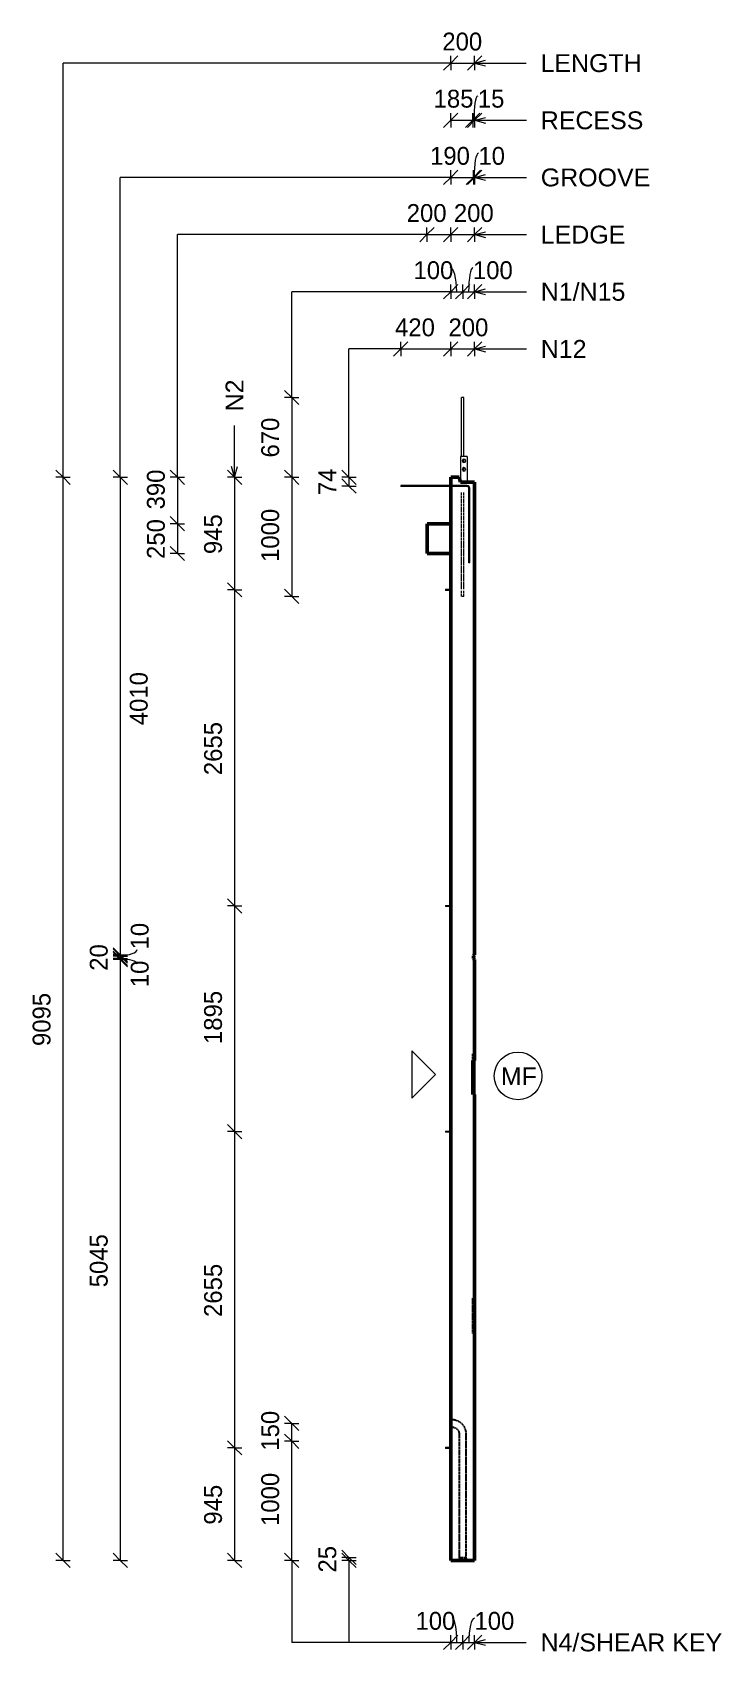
# Model space of a CAD drawing. Header units: millimetres. Extents: x -2679 to 14505, y -2685 to 13006.
# Drawn here: x 8716 to 14505, y -2161 to 11436 of the extents above; entities that cross this region are included whole.
import ezdxf

# ---------------------------------------------------------------- set-up
doc = ezdxf.new("R2010")
doc.units = ezdxf.units.MM
doc.linetypes.add('Dash', pattern=[6.36, 3.18, -3.18])
for name, color, linetype, lineweight in [('A-ANNO-DIMS', 211, 'Continuous', 9), ('A-ANNO-DIMS-60', 211, 'Continuous', 9), ('A-DETL-MBND', 5, 'Continuous', 18), ('A-DETL-THIN', 151, 'Continuous', 18), ('A-GENM', 13, 'Continuous', 18), ('A-WALL', 113, 'Continuous', 25), ('A-WALL-HDLN', 110, 'Dash', 25), ('G-ANNO-TEXT', 231, 'Continuous', 9), ('S-BEAM', 12, 'Continuous', 18), ('S-RBAR', 171, 'Continuous', 18)]:
    doc.layers.add(name, color=color, linetype=linetype, lineweight=lineweight)
doc.styles.add('Arial_1', font='arial.ttf', dxfattribs={"height": 150})
doc.styles.add('Nirmala UI Semilight', font='NirmalaS.ttf', dxfattribs={"height": 150})
doc.dimstyles.new('Arrow_Filled_-_2_5_NI_UI', dxfattribs={"dimscale": 304.8, "dimtxt": 157.104592, "dimasz": 0.393701, "dimexe": 0.19685, "dimexo": 0.0625, "dimgap": 0.19685, "dimtad": 1, "dimdec": 4, "dimzin": 0, "dimdsep": 46, "dimtxsty": 'Nirmala UI Semilight', "dimblk1": 'OBLIQUE', "dimblk2": 'OBLIQUE', "dimsah": 1, "dimcen": 0.09, "dimazin": 0, "dimtfac": 1, "dimtdec": 4, "dimtix": 1, "dimtmove": 2, "dimatfit": 3, "dimfxl": 0.19685, "dimfxlon": 1, "dimtvp": 1, "dimtolj": 1, "dimtzin": 0, "dimarcsym": 2})
doc.dimstyles.new('Arrow_Filled_-_2_5_NI_UI_1', dxfattribs={"dimscale": 304.8, "dimtxt": 157.104592, "dimasz": 0.393701, "dimexe": 0.19685, "dimexo": 0.0625, "dimgap": 0.19685, "dimtad": 1, "dimdec": 4, "dimzin": 0, "dimdsep": 46, "dimtxsty": 'Nirmala UI Semilight', "dimblk1": 'OBLIQUE', "dimblk2": 'OBLIQUE', "dimsah": 1, "dimcen": 0.09, "dimazin": 0, "dimtfac": 1, "dimtdec": 4, "dimtix": 1, "dimtmove": 0, "dimatfit": 3, "dimfxl": 0.19685, "dimfxlon": 1, "dimtvp": 1, "dimtolj": 1, "dimtzin": 0, "dimarcsym": 2})
doc.dimstyles.new('Arrow_Filled_-_2_5_NI_UI_2', dxfattribs={"dimscale": 304.8, "dimtxt": 157.104592, "dimasz": 0.393701, "dimexe": 0.19685, "dimexo": 0.0625, "dimgap": 0.19685, "dimtad": 1, "dimdec": 4, "dimzin": 0, "dimdsep": 46, "dimtxsty": 'Nirmala UI Semilight', "dimblk1": 'OBLIQUE', "dimblk2": 'OBLIQUE', "dimsah": 1, "dimcen": 0.09, "dimazin": 0, "dimtfac": 1, "dimtdec": 4, "dimtix": 1, "dimtmove": 1, "dimatfit": 3, "dimfxl": 0.19685, "dimfxlon": 1, "dimtvp": 1, "dimtolj": 1, "dimtzin": 0, "dimarcsym": 2})

# ---------------------------------------------------------------- blocks, each defined once
blk = doc.blocks.new('M_Rectangular Corbel - M_Rectangular Corbel-2189266-Elevation Right')
at = {"layer": 'S-BEAM', "lineweight": 50}
for p, q in [((12914, 7310), (12714, 7310)), ((12714, 7310), (12714, 7060)), ((12914, 7060), (12914, 7310)), ((12714, 7060), (12914, 7060))]:
    blk.add_line(p, q, dxfattribs=at)
blk = doc.blocks.new('RR spread anchor face based - RR-SA-10_0-300-1726847-Elevation Right')
at = {"layer": 'A-GENM'}
for p, q in [((12996, 7874), (12994, 7869)), ((12994, 7869), (12994, 7661)), ((13051, 7874), (12996, 7874)), ((13011, 7836), (13011, 7840)), ((13011, 7764), (13011, 7768)), ((13037, 7840), (13037, 7836)), ((13037, 7768), (13037, 7764)), ((13054, 7869), (13051, 7874)), ((13054, 7660), (13054, 7869))]:
    blk.add_line(p, q, dxfattribs=at)
for centre, start, end in [((13024, 7840), 0, 180), ((13024, 7836), 180, 0), ((13024, 7768), 0, 180), ((13024, 7764), 180, 0)]:
    blk.add_arc(centre, 13, start, end, dxfattribs=at)
blk = doc.blocks.new('RR spread anchor face based - RR-SA-2_5-200-1726821-Elevation Right')
at = {"layer": 'A-GENM'}
for p, q in [((12869, 6760), (12874, 6760)), ((12869, 6760), (12869, 6750)), ((12874, 6750), (12869, 6750)), ((12874, 6760), (12914, 6760)), ((12874, 6760), (12874, 6750)), ((12914, 6750), (12874, 6750))]:
    blk.add_line(p, q, dxfattribs=at)
blk = doc.blocks.new('DIMBLOCK85-Elevation Right')
at = {"layer": 'A-ANNO-DIMS-60'}
for p, q in [((11810, 8778), (11750, 8718)), ((11810, 8778), (11870, 8838)), ((11810, 8778), (11810, 8838)), ((11810, 8778), (12230, 8778)), ((11810, 8778), (11810, 8718)), ((12230, 8778), (12170, 8718)), ((12230, 8778), (12290, 8838)), ((12230, 8778), (12230, 8838)), ((12230, 8778), (12230, 8718))]:
    blk.add_line(p, q, dxfattribs=at)
at = {"layer": 'A-ANNO-DIMS-60', "color": 0, "insert": (11762, 9034), "char_height": 150, "width": 414.76, "attachment_point": 1, "line_spacing_factor": 1.142579, "style": 'Nirmala UI Semilight'}
blk.add_mtext('420', dxfattribs=at)
blk = doc.blocks.new('_Oblique')
at = {"color": 0, "linetype": 'ByBlock', "lineweight": -2}
blk.add_line((-0.5, -0.5), (0.5, 0.5), dxfattribs=at)
blk = doc.blocks.new('DIMBLOCK86-Elevation Right')
at = {"layer": 'A-ANNO-DIMS-60'}
for p, q in [((12230, 8778), (12170, 8718)), ((12230, 8778), (12290, 8838)), ((12230, 8778), (12230, 8838)), ((12230, 8778), (12430, 8778)), ((12230, 8778), (12230, 8718)), ((12430, 8778), (12370, 8718)), ((12430, 8778), (12490, 8838)), ((12430, 8778), (12430, 8838)), ((12430, 8778), (12430, 8718))]:
    blk.add_line(p, q, dxfattribs=at)
at = {"layer": 'A-ANNO-DIMS-60', "color": 0, "insert": (12211, 9034), "char_height": 150, "width": 411.33, "attachment_point": 1, "line_spacing_factor": 1.142579, "style": 'Nirmala UI Semilight'}
blk.add_mtext('200', dxfattribs=at)
blk = doc.blocks.new('DIMBLOCK87-Elevation Right')
at = {"layer": 'A-ANNO-DIMS-60'}
for p, q in [((11374, 7700), (11314, 7760)), ((11374, 7700), (11314, 7700)), ((11374, 7626), (11314, 7686)), ((11374, 7626), (11314, 7626)), ((11374, 7700), (11374, 7626)), ((11374, 7700), (11434, 7640)), ((11374, 7700), (11434, 7700)), ((11374, 7626), (11434, 7566)), ((11374, 7626), (11434, 7626))]:
    blk.add_line(p, q, dxfattribs=at)
at = {"layer": 'A-ANNO-DIMS-60', "color": 0, "insert": (11118, 7550), "char_height": 150, "width": 270.79, "attachment_point": 1, "rotation": 90, "line_spacing_factor": 1.142579, "style": 'Nirmala UI Semilight'}
blk.add_mtext('74', dxfattribs=at)
blk = doc.blocks.new('DIMBLOCK88-Elevation Right')
at = {"layer": 'A-ANNO-DIMS-60'}
for p, q in [((10894, 8370), (10834, 8430)), ((10894, 8370), (10834, 8370)), ((10894, 8370), (10894, 7700)), ((10894, 8370), (10954, 8310)), ((10894, 8370), (10954, 8370)), ((10894, 7700), (10834, 7760)), ((10894, 7700), (10834, 7700)), ((10894, 7700), (10954, 7640)), ((10894, 7700), (10954, 7700))]:
    blk.add_line(p, q, dxfattribs=at)
at = {"layer": 'A-ANNO-DIMS-60', "color": 0, "insert": (10638, 7866), "char_height": 150, "width": 404.47, "attachment_point": 1, "rotation": 90, "line_spacing_factor": 1.142579, "style": 'Nirmala UI Semilight'}
blk.add_mtext('670', dxfattribs=at)
blk = doc.blocks.new('DIMBLOCK89-Elevation Right')
at = {"layer": 'A-ANNO-DIMS-60'}
for p, q in [((10894, 7700), (10834, 7760)), ((10894, 7700), (10834, 7700)), ((10894, 7700), (10894, 6700)), ((10894, 7700), (10954, 7640)), ((10894, 7700), (10954, 7700)), ((10894, 6700), (10834, 6760)), ((10894, 6700), (10834, 6700)), ((10894, 6700), (10954, 6640)), ((10894, 6700), (10954, 6700))]:
    blk.add_line(p, q, dxfattribs=at)
at = {"layer": 'A-ANNO-DIMS-60', "color": 0, "insert": (10638, 6989), "char_height": 150, "width": 507.31, "attachment_point": 1, "rotation": 90, "line_spacing_factor": 1.142579, "style": 'Nirmala UI Semilight'}
blk.add_mtext('1000', dxfattribs=at)
blk = doc.blocks.new('DIMBLOCK90-Elevation Right')
at = {"layer": 'A-ANNO-DIMS-60'}
for p, q in [((10894, -395), (10834, -335)), ((10894, -395), (10834, -395)), ((10894, -1395), (10894, -395)), ((10894, -395), (10954, -455)), ((10894, -395), (10954, -395)), ((10894, -1395), (10834, -1335)), ((10894, -1395), (10834, -1395)), ((10894, -1395), (10954, -1455)), ((10894, -1395), (10954, -1395))]:
    blk.add_line(p, q, dxfattribs=at)
at = {"layer": 'A-ANNO-DIMS-60', "color": 0, "insert": (10638, -1106), "char_height": 150, "width": 507.31, "attachment_point": 1, "rotation": 90, "line_spacing_factor": 1.142579, "style": 'Nirmala UI Semilight'}
blk.add_mtext('1000', dxfattribs=at)
blk = doc.blocks.new('DIMBLOCK91-Elevation Right')
at = {"layer": 'A-ANNO-DIMS-60'}
for p, q in [((10894, -245), (10834, -185)), ((10894, -245), (10834, -245)), ((10894, -395), (10894, -245)), ((10894, -245), (10954, -305)), ((10894, -245), (10954, -245)), ((10894, -395), (10834, -335)), ((10894, -395), (10834, -395)), ((10894, -395), (10954, -455)), ((10894, -395), (10954, -395))]:
    blk.add_line(p, q, dxfattribs=at)
at = {"layer": 'A-ANNO-DIMS-60', "color": 0, "insert": (10638, -474), "char_height": 150, "width": 370.2, "attachment_point": 1, "rotation": 90, "line_spacing_factor": 1.142579, "style": 'Nirmala UI Semilight'}
blk.add_mtext('150', dxfattribs=at)
blk = doc.blocks.new('DIMBLOCK92-Elevation Right')
at = {"layer": 'A-ANNO-DIMS-60'}
for p, q in [((11374, -1370), (11314, -1310)), ((11374, -1395), (11314, -1335)), ((11374, -1370), (11314, -1370)), ((11374, -1395), (11314, -1395)), ((11374, -1395), (11374, -1370)), ((11374, -1370), (11434, -1430)), ((11374, -1370), (11434, -1370)), ((11374, -1395), (11434, -1455)), ((11374, -1395), (11434, -1395))]:
    blk.add_line(p, q, dxfattribs=at)
at = {"layer": 'A-ANNO-DIMS-60', "color": 0, "insert": (11118, -1497), "char_height": 150, "width": 274.22, "attachment_point": 1, "rotation": 90, "line_spacing_factor": 1.142579, "style": 'Nirmala UI Semilight'}
blk.add_mtext('25', dxfattribs=at)
blk = doc.blocks.new('DIMBLOCK93-Elevation Right')
at = {"layer": 'A-ANNO-DIMS-60'}
for p, q in [((12230, -2084), (12290, -2024)), ((12230, -2084), (12230, -2024)), ((12330, -2084), (12390, -2024)), ((12330, -2084), (12330, -2024)), ((12230, -2084), (12170, -2144)), ((12230, -2084), (12330, -2084)), ((12230, -2084), (12230, -2144)), ((12330, -2084), (12270, -2144)), ((12330, -2084), (12330, -2144))]:
    blk.add_line(p, q, dxfattribs=at)
blk.add_ellipse((12243, -2084), major_axis=(0, 203), ratio=0.18635, start_param=4.712389, end_param=6.283185, dxfattribs=at)
at = {"layer": 'A-ANNO-DIMS-60', "color": 0, "insert": (11934, -1828), "char_height": 150, "width": 370.2, "attachment_point": 1, "line_spacing_factor": 1.142579, "style": 'Nirmala UI Semilight'}
blk.add_mtext('100', dxfattribs=at)
blk = doc.blocks.new('DIMBLOCK94-Elevation Right')
at = {"layer": 'A-ANNO-DIMS-60'}
for p, q in [((12330, -2084), (12390, -2024)), ((12330, -2084), (12330, -2024)), ((12430, -2084), (12490, -2024)), ((12430, -2084), (12430, -2024)), ((12330, -2084), (12270, -2144)), ((12330, -2084), (12430, -2084)), ((12330, -2084), (12330, -2144)), ((12430, -2084), (12370, -2144)), ((12430, -2084), (12430, -2144))]:
    blk.add_line(p, q, dxfattribs=at)
blk.add_ellipse((12429, -2084), major_axis=(0, 203), ratio=0.238208, start_param=0, end_param=1.570796, dxfattribs=at)
at = {"layer": 'A-ANNO-DIMS-60', "color": 0, "insert": (12429, -1828), "char_height": 150, "width": 370.2, "attachment_point": 1, "line_spacing_factor": 1.142579, "style": 'Nirmala UI Semilight'}
blk.add_mtext('100', dxfattribs=at)
blk = doc.blocks.new('DIMBLOCK95-Elevation Right')
at = {"layer": 'A-ANNO-DIMS-60'}
for p, q in [((10414, 7700), (10354, 7760)), ((10414, 7700), (10354, 7700)), ((10414, 7700), (10414, 6755)), ((10414, 7700), (10474, 7640)), ((10414, 7700), (10474, 7700)), ((10414, 6755), (10354, 6815)), ((10414, 6755), (10354, 6755)), ((10414, 6755), (10474, 6695)), ((10414, 6755), (10474, 6755))]:
    blk.add_line(p, q, dxfattribs=at)
at = {"layer": 'A-ANNO-DIMS-60', "color": 0, "insert": (10158, 7055), "char_height": 150, "width": 414.76, "attachment_point": 1, "rotation": 90, "line_spacing_factor": 1.142579, "style": 'Nirmala UI Semilight'}
blk.add_mtext('945', dxfattribs=at)
blk = doc.blocks.new('DIMBLOCK96-Elevation Right')
at = {"layer": 'A-ANNO-DIMS-60'}
for p, q in [((10414, 6755), (10354, 6815)), ((10414, 6755), (10354, 6755)), ((10414, 6755), (10414, 4100)), ((10414, 6755), (10474, 6695)), ((10414, 6755), (10474, 6755)), ((10414, 4100), (10354, 4160)), ((10414, 4100), (10354, 4100)), ((10414, 4100), (10474, 4040)), ((10414, 4100), (10474, 4100))]:
    blk.add_line(p, q, dxfattribs=at)
at = {"layer": 'A-ANNO-DIMS-60', "color": 0, "insert": (10158, 5199), "char_height": 150, "width": 548.44, "attachment_point": 1, "rotation": 90, "line_spacing_factor": 1.142579, "style": 'Nirmala UI Semilight'}
blk.add_mtext('2655', dxfattribs=at)
blk = doc.blocks.new('DIMBLOCK97-Elevation Right')
at = {"layer": 'A-ANNO-DIMS-60'}
for p, q in [((10414, 4100), (10354, 4160)), ((10414, 4100), (10354, 4100)), ((10414, 4100), (10414, 2205)), ((10414, 4100), (10474, 4040)), ((10414, 4100), (10474, 4100)), ((10414, 2205), (10354, 2265)), ((10414, 2205), (10354, 2205)), ((10414, 2205), (10474, 2145)), ((10414, 2205), (10474, 2205))]:
    blk.add_line(p, q, dxfattribs=at)
at = {"layer": 'A-ANNO-DIMS-60', "color": 0, "insert": (10158, 2941), "char_height": 150, "width": 507.31, "attachment_point": 1, "rotation": 90, "line_spacing_factor": 1.142579, "style": 'Nirmala UI Semilight'}
blk.add_mtext('1895', dxfattribs=at)
blk = doc.blocks.new('DIMBLOCK98-Elevation Right')
at = {"layer": 'A-ANNO-DIMS-60'}
for p, q in [((10414, 2205), (10354, 2265)), ((10414, 2205), (10354, 2205)), ((10414, 2205), (10414, -450)), ((10414, 2205), (10474, 2145)), ((10414, 2205), (10474, 2205)), ((10414, -450), (10354, -390)), ((10414, -450), (10354, -450)), ((10414, -450), (10474, -510)), ((10414, -450), (10474, -450))]:
    blk.add_line(p, q, dxfattribs=at)
at = {"layer": 'A-ANNO-DIMS-60', "color": 0, "insert": (10158, 649), "char_height": 150, "width": 548.44, "attachment_point": 1, "rotation": 90, "line_spacing_factor": 1.142579, "style": 'Nirmala UI Semilight'}
blk.add_mtext('2655', dxfattribs=at)
blk = doc.blocks.new('DIMBLOCK99-Elevation Right')
at = {"layer": 'A-ANNO-DIMS-60'}
for p, q in [((10414, -450), (10354, -390)), ((10414, -450), (10354, -450)), ((10414, -450), (10414, -1395)), ((10414, -450), (10474, -510)), ((10414, -450), (10474, -450)), ((10414, -1395), (10354, -1335)), ((10414, -1395), (10354, -1395)), ((10414, -1395), (10474, -1455)), ((10414, -1395), (10474, -1395))]:
    blk.add_line(p, q, dxfattribs=at)
at = {"layer": 'A-ANNO-DIMS-60', "color": 0, "insert": (10158, -1095), "char_height": 150, "width": 414.76, "attachment_point": 1, "rotation": 90, "line_spacing_factor": 1.142579, "style": 'Nirmala UI Semilight'}
blk.add_mtext('945', dxfattribs=at)
blk = doc.blocks.new('DIMBLOCK100-Elevation Right')
at = {"layer": 'A-ANNO-DIMS-60'}
for p, q in [((9934, 7700), (9874, 7760)), ((9934, 7700), (9874, 7700)), ((9934, 7700), (9934, 7310)), ((9934, 7700), (9994, 7640)), ((9934, 7700), (9994, 7700)), ((9934, 7310), (9874, 7370)), ((9934, 7310), (9874, 7310)), ((9934, 7310), (9994, 7250)), ((9934, 7310), (9994, 7310))]:
    blk.add_line(p, q, dxfattribs=at)
at = {"layer": 'A-ANNO-DIMS-60', "color": 0, "insert": (9678, 7430), "char_height": 150, "width": 411.33, "attachment_point": 1, "rotation": 90, "line_spacing_factor": 1.142579, "style": 'Nirmala UI Semilight'}
blk.add_mtext('390', dxfattribs=at)
blk = doc.blocks.new('DIMBLOCK101-Elevation Right')
at = {"layer": 'A-ANNO-DIMS-60'}
for p, q in [((9934, 7310), (9874, 7370)), ((9934, 7310), (9874, 7310)), ((9934, 7310), (9934, 7060)), ((9934, 7310), (9994, 7250)), ((9934, 7310), (9994, 7310)), ((9934, 7060), (9874, 7120)), ((9934, 7060), (9874, 7060)), ((9934, 7060), (9994, 7000)), ((9934, 7060), (9994, 7060))]:
    blk.add_line(p, q, dxfattribs=at)
at = {"layer": 'A-ANNO-DIMS-60', "color": 0, "insert": (9678, 7014), "char_height": 150, "width": 411.33, "attachment_point": 1, "rotation": 90, "line_spacing_factor": 1.142579, "style": 'Nirmala UI Semilight'}
blk.add_mtext('250', dxfattribs=at)
blk = doc.blocks.new('DIMBLOCK102-Elevation Right')
at = {"layer": 'A-ANNO-DIMS-60'}
for p, q in [((12230, 9258), (12170, 9198)), ((12230, 9258), (12290, 9318)), ((12230, 9258), (12230, 9318)), ((12230, 9258), (12330, 9258)), ((12230, 9258), (12230, 9198)), ((12330, 9258), (12270, 9198)), ((12330, 9258), (12390, 9318)), ((12330, 9258), (12330, 9318)), ((12330, 9258), (12330, 9198))]:
    blk.add_line(p, q, dxfattribs=at)
blk.add_ellipse((12225, 9258), major_axis=(0, 203), ratio=0.272771, start_param=4.712389, end_param=6.283185, dxfattribs=at)
at = {"layer": 'A-ANNO-DIMS-60', "color": 0, "insert": (11917, 9514), "char_height": 150, "width": 370.2, "attachment_point": 1, "line_spacing_factor": 1.142579, "style": 'Nirmala UI Semilight'}
blk.add_mtext('100', dxfattribs=at)
blk = doc.blocks.new('DIMBLOCK103-Elevation Right')
at = {"layer": 'A-ANNO-DIMS-60'}
for p, q in [((12330, 9258), (12270, 9198)), ((12330, 9258), (12390, 9318)), ((12330, 9258), (12330, 9318)), ((12330, 9258), (12430, 9258)), ((12330, 9258), (12330, 9198)), ((12430, 9258), (12370, 9198)), ((12430, 9258), (12490, 9318)), ((12430, 9258), (12430, 9318)), ((12430, 9258), (12430, 9198))]:
    blk.add_line(p, q, dxfattribs=at)
blk.add_ellipse((12416, 9258), major_axis=(0, 203), ratio=0.176766, start_param=0, end_param=1.570796, dxfattribs=at)
at = {"layer": 'A-ANNO-DIMS-60', "color": 0, "insert": (12416, 9514), "char_height": 150, "width": 370.2, "attachment_point": 1, "line_spacing_factor": 1.142579, "style": 'Nirmala UI Semilight'}
blk.add_mtext('100', dxfattribs=at)
blk = doc.blocks.new('DIMBLOCK104-Elevation Right')
at = {"layer": 'A-ANNO-DIMS-60'}
for p, q in [((12030, 9738), (12090, 9798)), ((12030, 9738), (12030, 9798)), ((12230, 9738), (12290, 9798)), ((12230, 9738), (12230, 9798)), ((12030, 9738), (11970, 9678)), ((12030, 9738), (12230, 9738)), ((12030, 9738), (12030, 9678)), ((12230, 9738), (12170, 9678)), ((12230, 9738), (12230, 9678))]:
    blk.add_line(p, q, dxfattribs=at)
at = {"layer": 'A-ANNO-DIMS-60', "color": 0, "insert": (11860, 9994), "char_height": 150, "width": 411.33, "attachment_point": 1, "line_spacing_factor": 1.142579, "style": 'Nirmala UI Semilight'}
blk.add_mtext('200', dxfattribs=at)
blk = doc.blocks.new('DIMBLOCK105-Elevation Right')
at = {"layer": 'A-ANNO-DIMS-60'}
for p, q in [((12230, 9738), (12290, 9798)), ((12230, 9738), (12230, 9798)), ((12430, 9738), (12490, 9798)), ((12430, 9738), (12430, 9798)), ((12230, 9738), (12170, 9678)), ((12230, 9738), (12430, 9738)), ((12230, 9738), (12230, 9678)), ((12430, 9738), (12370, 9678)), ((12430, 9738), (12430, 9678))]:
    blk.add_line(p, q, dxfattribs=at)
at = {"layer": 'A-ANNO-DIMS-60', "color": 0, "insert": (12256, 9994), "char_height": 150, "width": 411.33, "attachment_point": 1, "line_spacing_factor": 1.142579, "style": 'Nirmala UI Semilight'}
blk.add_mtext('200', dxfattribs=at)
blk = doc.blocks.new('DIMBLOCK106-Elevation Right')
at = {"layer": 'A-ANNO-DIMS-60'}
for p, q in [((12230, 10218), (12170, 10158)), ((12230, 10218), (12290, 10278)), ((12230, 10218), (12230, 10278)), ((12230, 10218), (12420, 10218)), ((12230, 10218), (12230, 10158)), ((12420, 10218), (12360, 10158)), ((12420, 10218), (12480, 10278)), ((12420, 10218), (12420, 10278)), ((12420, 10218), (12420, 10158))]:
    blk.add_line(p, q, dxfattribs=at)
at = {"layer": 'A-ANNO-DIMS-60', "color": 0, "insert": (12056, 10474), "char_height": 150, "width": 370.2, "attachment_point": 1, "line_spacing_factor": 1.142579, "style": 'Nirmala UI Semilight'}
blk.add_mtext('190', dxfattribs=at)
blk = doc.blocks.new('DIMBLOCK107-Elevation Right')
at = {"layer": 'A-ANNO-DIMS-60'}
for p, q in [((12420, 10218), (12360, 10158)), ((12430, 10218), (12370, 10158)), ((12420, 10218), (12480, 10278)), ((12420, 10218), (12420, 10278)), ((12420, 10218), (12430, 10218)), ((12420, 10218), (12420, 10158)), ((12430, 10218), (12490, 10278)), ((12430, 10218), (12430, 10278)), ((12430, 10218), (12430, 10158))]:
    blk.add_line(p, q, dxfattribs=at)
blk.add_ellipse((12462, 10218), major_axis=(0, 203), ratio=0.182572, start_param=0, end_param=1.570796, dxfattribs=at)
at = {"layer": 'A-ANNO-DIMS-60', "color": 0, "insert": (12462, 10474), "char_height": 150, "width": 233.09, "attachment_point": 1, "line_spacing_factor": 1.142579, "style": 'Nirmala UI Semilight'}
blk.add_mtext('10', dxfattribs=at)
blk = doc.blocks.new('DIMBLOCK108-Elevation Right')
at = {"layer": 'A-ANNO-DIMS-60'}
for p, q in [((9454, 7700), (9394, 7760)), ((9454, 7700), (9394, 7700)), ((9454, 7700), (9454, 3690)), ((9454, 7700), (9514, 7640)), ((9454, 7700), (9514, 7700)), ((9454, 3690), (9394, 3750)), ((9454, 3690), (9394, 3690)), ((9454, 3690), (9514, 3630)), ((9454, 3690), (9514, 3690))]:
    blk.add_line(p, q, dxfattribs=at)
at = {"layer": 'A-ANNO-DIMS-60', "color": 0, "insert": (9534, 5618), "char_height": 150, "width": 510.73, "attachment_point": 1, "rotation": 90, "line_spacing_factor": 1.142579, "style": 'Nirmala UI Semilight'}
blk.add_mtext('4010', dxfattribs=at)
blk = doc.blocks.new('DIMBLOCK109-Elevation Right')
at = {"layer": 'A-ANNO-DIMS-60'}
for p, q in [((9454, 3690), (9394, 3750)), ((9454, 3680), (9394, 3740)), ((9454, 3690), (9394, 3690)), ((9454, 3680), (9394, 3680)), ((9454, 3690), (9454, 3680)), ((9454, 3690), (9514, 3630)), ((9454, 3690), (9514, 3690)), ((9454, 3680), (9514, 3620)), ((9454, 3680), (9514, 3680))]:
    blk.add_line(p, q, dxfattribs=at)
blk.add_ellipse((9454, 3735), major_axis=(141, 0), ratio=0.351337, start_param=4.712389, end_param=6.283185, dxfattribs=at)
at = {"layer": 'A-ANNO-DIMS-60', "color": 0, "insert": (9542, 3735), "char_height": 150, "width": 233.09, "attachment_point": 1, "rotation": 90, "line_spacing_factor": 1.142579, "style": 'Nirmala UI Semilight'}
blk.add_mtext('10', dxfattribs=at)
blk = doc.blocks.new('DIMBLOCK110-Elevation Right')
at = {"layer": 'A-ANNO-DIMS-60'}
for p, q in [((9454, 3680), (9394, 3740)), ((9454, 3660), (9394, 3720)), ((9454, 3680), (9394, 3680)), ((9454, 3680), (9454, 3660)), ((9454, 3680), (9514, 3620)), ((9454, 3680), (9514, 3680)), ((9454, 3660), (9394, 3660)), ((9454, 3660), (9514, 3600)), ((9454, 3660), (9514, 3660))]:
    blk.add_line(p, q, dxfattribs=at)
at = {"layer": 'A-ANNO-DIMS-60', "color": 0, "insert": (9198, 3556), "char_height": 150, "width": 274.22, "attachment_point": 1, "rotation": 90, "line_spacing_factor": 1.142579, "style": 'Nirmala UI Semilight'}
blk.add_mtext('20', dxfattribs=at)
blk = doc.blocks.new('DIMBLOCK111-Elevation Right')
at = {"layer": 'A-ANNO-DIMS-60'}
for p, q in [((9454, 3660), (9394, 3720)), ((9454, 3650), (9394, 3710)), ((9454, 3660), (9394, 3660)), ((9454, 3650), (9394, 3650)), ((9454, 3660), (9454, 3650)), ((9454, 3660), (9514, 3600)), ((9454, 3660), (9514, 3660)), ((9454, 3650), (9514, 3590)), ((9454, 3650), (9514, 3650))]:
    blk.add_line(p, q, dxfattribs=at)
blk.add_ellipse((9454, 3612), major_axis=(141, 0), ratio=0.306373, start_param=0, end_param=1.570796, dxfattribs=at)
at = {"layer": 'A-ANNO-DIMS-60', "color": 0, "insert": (9542, 3418), "char_height": 150, "width": 233.09, "attachment_point": 1, "rotation": 90, "line_spacing_factor": 1.142579, "style": 'Nirmala UI Semilight'}
blk.add_mtext('10', dxfattribs=at)
blk = doc.blocks.new('DIMBLOCK112-Elevation Right')
at = {"layer": 'A-ANNO-DIMS-60'}
for p, q in [((9454, 3650), (9394, 3710)), ((9454, 3650), (9394, 3650)), ((9454, 3650), (9454, -1395)), ((9454, 3650), (9514, 3590)), ((9454, 3650), (9514, 3650)), ((9454, -1395), (9394, -1335)), ((9454, -1395), (9394, -1395)), ((9454, -1395), (9514, -1455)), ((9454, -1395), (9514, -1395))]:
    blk.add_line(p, q, dxfattribs=at)
at = {"layer": 'A-ANNO-DIMS-60', "color": 0, "insert": (9198, 898), "char_height": 150, "width": 551.87, "attachment_point": 1, "rotation": 90, "line_spacing_factor": 1.142579, "style": 'Nirmala UI Semilight'}
blk.add_mtext('5045', dxfattribs=at)
blk = doc.blocks.new('DIMBLOCK113-Elevation Right')
at = {"layer": 'A-ANNO-DIMS-60'}
for p, q in [((8974, 7700), (8914, 7760)), ((8974, 7700), (8914, 7700)), ((8974, -1395), (8974, 7700)), ((8974, 7700), (9034, 7640)), ((8974, 7700), (9034, 7700)), ((8974, -1395), (8914, -1335)), ((8974, -1395), (8914, -1395)), ((8974, -1395), (9034, -1455)), ((8974, -1395), (9034, -1395))]:
    blk.add_line(p, q, dxfattribs=at)
at = {"layer": 'A-ANNO-DIMS-60', "color": 0, "insert": (8718, 2924), "char_height": 150, "width": 548.44, "attachment_point": 1, "rotation": 90, "line_spacing_factor": 1.142579, "style": 'Nirmala UI Semilight'}
blk.add_mtext('9095', dxfattribs=at)
blk = doc.blocks.new('DIMBLOCK114-Elevation Right')
at = {"layer": 'A-ANNO-DIMS-60'}
for p, q in [((12230, 10698), (12290, 10758)), ((12230, 10698), (12230, 10758)), ((12415, 10698), (12475, 10758)), ((12415, 10698), (12415, 10758)), ((12230, 10698), (12170, 10638)), ((12230, 10698), (12415, 10698)), ((12230, 10698), (12230, 10638)), ((12415, 10698), (12355, 10638)), ((12415, 10698), (12415, 10638))]:
    blk.add_line(p, q, dxfattribs=at)
at = {"layer": 'A-ANNO-DIMS-60', "color": 0, "insert": (12086, 10954), "char_height": 150, "width": 370.2, "attachment_point": 1, "line_spacing_factor": 1.142579, "style": 'Nirmala UI Semilight'}
blk.add_mtext('185', dxfattribs=at)
blk = doc.blocks.new('DIMBLOCK115-Elevation Right')
at = {"layer": 'A-ANNO-DIMS-60'}
for p, q in [((12415, 10698), (12475, 10758)), ((12415, 10698), (12415, 10758)), ((12430, 10698), (12490, 10758)), ((12430, 10698), (12430, 10758)), ((12415, 10698), (12355, 10638)), ((12430, 10698), (12370, 10638)), ((12415, 10698), (12430, 10698)), ((12415, 10698), (12415, 10638)), ((12430, 10698), (12430, 10638))]:
    blk.add_line(p, q, dxfattribs=at)
blk.add_ellipse((12457, 10698), major_axis=(0, 203), ratio=0.169333, start_param=0, end_param=1.570796, dxfattribs=at)
at = {"layer": 'A-ANNO-DIMS-60', "color": 0, "insert": (12457, 10954), "char_height": 150, "width": 233.09, "attachment_point": 1, "line_spacing_factor": 1.142579, "style": 'Nirmala UI Semilight'}
blk.add_mtext('15', dxfattribs=at)
blk = doc.blocks.new('DIMBLOCK116-Elevation Right')
at = {"layer": 'A-ANNO-DIMS-60'}
for p, q in [((12230, 11178), (12170, 11118)), ((12230, 11178), (12290, 11238)), ((12230, 11178), (12230, 11238)), ((12230, 11178), (12430, 11178)), ((12230, 11178), (12230, 11118)), ((12430, 11178), (12370, 11118)), ((12430, 11178), (12490, 11238)), ((12430, 11178), (12430, 11238)), ((12430, 11178), (12430, 11118))]:
    blk.add_line(p, q, dxfattribs=at)
at = {"layer": 'A-ANNO-DIMS-60', "color": 0, "insert": (12159, 11434), "char_height": 150, "width": 411.33, "attachment_point": 1, "line_spacing_factor": 1.142579, "style": 'Nirmala UI Semilight'}
blk.add_mtext('200', dxfattribs=at)

msp = doc.modelspace()

# ---------------------------------------------------------------- linework, layer by layer
at = {"layer": 'A-DETL-MBND'}
for p, q in [((8973.65274, 7700), (8973.65274, 11177.90637)), ((12230.40373, 11177.90637), (8973.65274, 11177.90637)), ((9453.65274, 7700), (9453.65274, 10217.90637)), ((12230.40373, 10217.90637), (9453.65274, 10217.90637)), ((9933.65274, 7700), (9933.65274, 9737.90637)), ((12030.40373, 9737.90637), (9933.65274, 9737.90637)), ((10893.65274, 8370), (10893.65274, 9257.90637)), ((12230.40373, 9257.90637), (10893.65274, 9257.90637)), ((11373.65274, 7700), (11373.65274, 8777.90637)), ((11810.40373, 8777.90637), (11373.65274, 8777.90637)), ((10893.65274, -1395), (10893.65274, -2084.1618)), ((11373.65274, -1395), (11373.65274, -2084.1618)), ((12230.40373, -2084.1618), (10893.65274, -2084.1618))]:
    msp.add_line(p, q, dxfattribs=at)
at = {"layer": 'A-DETL-THIN'}
for p, q in [((11903.98573, 2882.74463), (11903.98573, 2486.76483)), ((12101.97563, 2684.75473), (11903.98573, 2882.74463)), ((11903.98573, 2486.76483), (12101.97563, 2684.75473))]:
    msp.add_line(p, q, dxfattribs=at)
msp.add_circle((12794.6509, 2672.8319), 200, dxfattribs=at)
at = {"layer": 'A-WALL', "lineweight": 50}
for p, q in [((12300.5234, 7700), (12230.40373, 7700)), ((12230.40373, 7700), (12230.40373, -1395)), ((12310.5234, 7660), (12300.5234, 7700)), ((12430.40373, 7660), (12310.5234, 7660)), ((12430.40373, 3690.33135), (12430.40373, 7660)), ((12420.45081, 3660.40281), (12420.463, 3680.37844)), ((12420.463, 3680.37844), (12430.40373, 3690.33135)), ((12430.40373, 3650.4499), (12420.45081, 3660.40281)), ((12430.40373, 2802.38086), (12430.40373, 3650.4499)), ((12415.40373, 2517.61914), (12415.40373, 2802.38086)), ((12415.40373, 2802.38086), (12430.40373, 2802.38086)), ((12430.40373, 2517.61914), (12415.40373, 2517.61914)), ((12430.40373, -1395), (12430.40373, 2517.61914)), ((12230.40373, -1395), (12430.40373, -1395))]:
    msp.add_line(p, q, dxfattribs=at)
at = {"layer": 'A-WALL'}
msp.add_line((12430.40373, 2802.38086), (12430.40373, 2517.61914), dxfattribs=at)
at = {"layer": 'A-WALL-HDLN'}
for p, q in [((12430.40373, 2858.5228), (12415.40373, 2858.5228)), ((12415.40373, 2803.18395), (12415.40373, 2858.5228)), ((12415.40373, 2558.5228), (12430.40373, 2558.5228)), ((12430.40373, 809.97768), (12415.40373, 809.97768)), ((12415.40373, 509.97768), (12415.40373, 809.97768)), ((12415.40373, 759.40581), (12415.40373, 806.69982)), ((12415.40373, 509.97768), (12430.40373, 509.97768)), ((12240.40373, -215), (12230.40373, -215)), ((12230.40373, -275), (12240.40373, -275)), ((12300.40373, -335), (12300.40373, -1376.25)), ((12360.40373, -1376.25), (12360.40373, -335)), ((12292.90373, -1395), (12300.38534, -1376.29595)), ((12302.90373, -1370), (12357.90373, -1370)), ((12360.42211, -1376.29595), (12367.90373, -1395))]:
    msp.add_line(p, q, dxfattribs=at)
at = {"layer": 'A-WALL-HDLN', "flags": 128}
for points in [[(12360.40373, -335), (12360.30774, -330.20128), (12360.01993, -325.41024), (12359.54076, -320.63454), (12358.871, -315.88182), (12358.01171, -311.15968), (12356.96428, -306.47568), (12355.73038, -301.83732), (12354.31198, -297.25201), (12352.71134, -292.72709), (12350.93104, -288.2698), (12348.97392, -283.88726), (12346.84312, -279.5865), (12344.54203, -275.37438), (12342.07434, -271.25766), (12339.444, -267.2429), (12336.65522, -263.33655), (12333.71245, -259.54484), (12330.62041, -255.87384), (12327.38405, -252.32943), (12324.00853, -248.91727), (12320.49926, -245.64283), (12316.86186, -242.51133), (12313.10214, -239.52781), (12309.22612, -236.69701), (12305.24, -234.02348), (12301.15016, -231.51149), (12296.96313, -229.16506), (12292.68562, -226.98795), (12288.32447, -224.98363), (12283.88666, -223.15531), (12279.37928, -221.50592), (12274.80955, -220.0381), (12270.18478, -218.75419), (12265.51237, -217.65625), (12260.79978, -216.74603), (12256.05457, -216.025), (12251.28432, -215.4943), (12246.49666, -215.15478), (12241.69926, -215.00699), (12240.40373, -215)], [(12240.40373, -275), (12242.80309, -275.04799), (12245.19861, -275.1919), (12247.58646, -275.43148), (12249.96282, -275.76636), (12252.32388, -276.19601), (12254.66588, -276.71972), (12256.98506, -277.33667), (12259.27772, -278.04587), (12261.54018, -278.84619), (12263.76883, -279.73634), (12265.96009, -280.7149), (12268.11048, -281.7803), (12270.21653, -282.93085), (12272.2749, -284.16469), (12274.28227, -285.47986), (12276.23545, -286.87425), (12278.13131, -288.34564), (12279.96681, -289.89166), (12281.73901, -291.50984), (12283.44509, -293.1976), (12285.08231, -294.95223), (12286.64806, -296.77093), (12288.13982, -298.65079), (12289.55522, -300.5888), (12290.89198, -302.58186), (12292.14798, -304.62678), (12293.32119, -306.7203), (12294.40975, -308.85905), (12295.41191, -311.03963), (12296.32607, -313.25853), (12297.15077, -315.51222), (12297.88468, -317.79709), (12298.52663, -320.10947), (12299.0756, -322.44568), (12299.53071, -324.80197), (12299.89123, -327.17458), (12300.15658, -329.5597), (12300.32633, -331.95353), (12300.40023, -334.35223), (12300.40373, -335)], [(12302.90373, -1370), (12301.81869, -1372.71259), (12301.03537, -1374.67088), (12300.56206, -1375.85417), (12300.41945, -1376.21069)], [(12360.388, -1376.21069), (12360.24539, -1375.85417), (12359.77208, -1374.67088), (12358.98876, -1372.71259), (12357.90373, -1370)]]:
    msp.add_lwpolyline(points, dxfattribs=at)
at = {"layer": 'G-ANNO-TEXT', "color": 7}
for p, q in [((12430.39121, 11177.90732), (12520.39121, 11202.02275)), ((12430.39121, 11177.90732), (12520.39121, 11153.79189)), ((12430.39121, 11177.90732), (12864.00727, 11177.90732)), ((12432.33159, 10697.41262), (12522.33159, 10721.52804)), ((12432.33159, 10697.41262), (12522.33159, 10673.29719)), ((12432.33159, 10697.41262), (12865.94764, 10697.41262)), ((12432.33159, 10217.77588), (12522.33159, 10241.89131)), ((12432.33159, 10217.77588), (12522.33159, 10193.66045)), ((12432.33159, 10217.77588), (12865.94764, 10217.77588)), ((12432.33159, 9737.77588), (12522.33159, 9761.89131)), ((12432.33159, 9737.77588), (12522.33159, 9713.66045)), ((12432.33159, 9737.77588), (12865.94764, 9737.77588)), ((12432.33159, 9257.77588), (12522.33159, 9281.89131)), ((12432.33159, 9257.77588), (12522.33159, 9233.66045)), ((12432.33159, 9257.77588), (12865.94764, 9257.77588)), ((12432.33159, 8777.77588), (12522.33159, 8801.89131)), ((12432.33159, 8777.77588), (12522.33159, 8753.66045)), ((12432.33159, 8777.77588), (12865.94764, 8777.77588)), ((10413.58811, 7699.96126), (10413.58811, 8133.57731)), ((10413.58811, 7699.96126), (10389.47268, 7789.96126)), ((10413.58811, 7699.96126), (10437.70354, 7789.96126)), ((12430.45659, -2084.0775), (12520.45659, -2059.96207)), ((12430.45659, -2084.0775), (12520.45659, -2108.19293)), ((12430.45659, -2084.0775), (12864.07264, -2084.0775))]:
    msp.add_line(p, q, dxfattribs=at)
at = {"layer": 'S-RBAR'}
for p, q in [((12340.40373, 8370), (12320.40373, 8370)), ((12320.40373, 7873.83684), (12320.40373, 8370)), ((12340.40373, 7873.83684), (12340.40373, 8370)), ((12340.40373, 7823.33684), (12340.40373, 7853.33684)), ((12340.40373, 7750.63684), (12340.40373, 7780.63684)), ((12366.40373, 7630), (11810.40373, 7630)), ((11810.40373, 7630), (11810.40373, 7622)), ((12366.40373, 7622), (11810.40373, 7622)), ((12382.40373, 6980.31382), (12382.40373, 7606)), ((12390.40373, 6980.31382), (12390.40373, 7606)), ((12390.40373, 6980.31382), (12382.40373, 6980.31382))]:
    msp.add_line(p, q, dxfattribs=at)
at = {"layer": 'S-RBAR', "linetype": 'Dash'}
for p, q in [((12320.40373, 6760), (12320.40373, 7573.83684)), ((12340.40373, 6760), (12340.40373, 7573.83684)), ((12320.40373, 6700), (12320.40373, 6750)), ((12340.40373, 6700), (12320.40373, 6700)), ((12340.40373, 6700), (12340.40373, 6750))]:
    msp.add_line(p, q, dxfattribs=at)
at = {"layer": 'S-RBAR'}
for radius in [24, 16]:
    msp.add_arc((12366.40373, 7606), radius, 0, 90, dxfattribs=at)

# ---------------------------------------------------------------- block references
at = {"layer": 'A-GENM'}
for name, p in [('RR spread anchor face based - RR-SA-10_0-300-1726847-Elevation Right', (-683.40011, 0)), ('RR spread anchor face based - RR-SA-2_5-200-1726821-Elevation Right', (-683.40011, 0)), ('RR spread anchor face based - RR-SA-2_5-200-1726821-Elevation Right', (-683.40011, -2655)), ('RR spread anchor face based - RR-SA-2_5-200-1726821-Elevation Right', (-683.40011, -4550)), ('RR spread anchor face based - RR-SA-2_5-200-1726821-Elevation Right', (-683.40011, -7205))]:
    msp.add_blockref(name, p, dxfattribs=at)
at = {"layer": 'S-BEAM'}
msp.add_blockref('M_Rectangular Corbel - M_Rectangular Corbel-2189266-Elevation Right', (-683.40011, 0), dxfattribs=at)

# ---------------------------------------------------------------- texts
at = {"layer": 'G-ANNO-TEXT', "color": 7, "char_height": 150, "attachment_point": 1, "style": 'Arial_1'}
for s, insert, width in [('LENGTH', (12984.00727, 11252.90732), 1029.36675), ('RECESS', (12985.94764, 10772.41262), 1038.987), ('GROOVE', (12985.94764, 10292.77588), 1111.138875), ('LEDGE', (12985.94764, 9812.77588), 856.20225), ('N1/N15', (12985.94764, 9332.77588), 856.20225), ('N12', (12985.94764, 8852.77588), 461.772), ('MF', (12650.1683, 2745.66845), 360.759375), ('N4/SHEAR KEY', (12984.07264, -2009.0775), 1842.277875)]:
    msp.add_mtext(s, dxfattribs=dict(at, insert=insert, width=width))
at = {"layer": 'G-ANNO-TEXT', "color": 7, "insert": (10338.58811, 8253.57731), "char_height": 150, "width": 322.278375, "attachment_point": 1, "rotation": 90, "style": 'Arial_1'}
msp.add_mtext('N2', dxfattribs=at)

# ---------------------------------------------------------------- dimensions: what is measured, and where the dimension line sits
at = {"layer": 'A-ANNO-DIMS'}
dim = msp.add_linear_dim(base=(12430.40373, 11177.90637), p1=(12230.40373, 11117.90637), p2=(12430.40373, 11117.90637), dimstyle='Arrow_Filled_-_2_5_NI_UI_1', override={"dimpost": '<>', "dimfxl": 200}, dxfattribs=at)
dim.commit()
dim.dimension.update_dxf_attribs({"geometry": 'DIMBLOCK116-Elevation Right', "text_midpoint": (12330.40373, 11315.41683)})
for base, p1, p2, dimstyle, override, picture, middle in [((12415.40373, 10697.90637), (12230.40373, 10637.90637), (12415.40373, 10637.90637), 'Arrow_Filled_-_2_5_NI_UI', {"dimpost": '<>', "dimfxl": 185}, 'DIMBLOCK114-Elevation Right', (12270.72967, 10853.60952)), ((12430.40373, 10697.90637), (12415.40373, 10637.90637), (12430.40373, 10637.90637), 'Arrow_Filled_-_2_5_NI_UI_2', {"dimpost": '<>', "dimfxl": 15}, 'DIMBLOCK115-Elevation Right', (12573.79132, 10853.60952)), ((12420.463, 10217.90637), (12230.40373, 10157.90637), (12420.463, 10157.90637), 'Arrow_Filled_-_2_5_NI_UI', {"dimpost": '<>', "dimfxl": 190.059273}, 'DIMBLOCK106-Elevation Right', (12240.85874, 10373.60952)), ((12430.40373, 10217.90637), (12420.463, 10157.90637), (12430.40373, 10157.90637), 'Arrow_Filled_-_2_5_NI_UI_2', {"dimpost": '<>', "dimfxl": 9.940727}, 'DIMBLOCK107-Elevation Right', (12579.00617, 10373.60952)), ((12230.40373, 9737.90637), (12030.40373, 9677.90637), (12230.40373, 9677.90637), 'Arrow_Filled_-_2_5_NI_UI', {"dimpost": '<>', "dimfxl": 200}, 'DIMBLOCK104-Elevation Right', (12065.29923, 9893.60952)), ((12430.40373, 9737.90637), (12230.40373, 9677.90637), (12430.40373, 9677.90637), 'Arrow_Filled_-_2_5_NI_UI', {"dimpost": '<>', "dimfxl": 200}, 'DIMBLOCK105-Elevation Right', (12461.78933, 9893.60952)), ((12330.40373, 9257.90637), (12230.40373, 9197.90637), (12330.40373, 9197.90637), 'Arrow_Filled_-_2_5_NI_UI_2', {"dimpost": '<>', "dimfxl": 100}, 'DIMBLOCK102-Elevation Right', (12101.68119, 9413.60952)), ((12430.40373, 9257.90637), (12330.40373, 9197.90637), (12430.40373, 9197.90637), 'Arrow_Filled_-_2_5_NI_UI_2', {"dimpost": '<>', "dimfxl": 100}, 'DIMBLOCK103-Elevation Right', (12601.35365, 9413.60952)), ((12230.40373, 8777.90637), (11810.40373, 8717.90637), (12230.40373, 8717.90637), 'Arrow_Filled_-_2_5_NI_UI', {"dimpost": '<>', "dimfxl": 420}, 'DIMBLOCK85-Elevation Right', (11969.12341, 8933.60952)), ((12430.40373, 8777.90637), (12230.40373, 8717.90637), (12430.40373, 8717.90637), 'Arrow_Filled_-_2_5_NI_UI', {"dimpost": '<>', "dimfxl": 200}, 'DIMBLOCK86-Elevation Right', (12417.16048, 8933.60952)), ((12330.40373, -2084.1618), (12230.40373, -2024.1618), (12330.40373, -2024.1618), 'Arrow_Filled_-_2_5_NI_UI_2', {"dimpost": '<>', "dimfxl": 100}, 'DIMBLOCK93-Elevation Right', (12119.20925, -1928.45864)), ((12430.40373, -2084.1618), (12330.40373, -2024.1618), (12430.40373, -2024.1618), 'Arrow_Filled_-_2_5_NI_UI_2', {"dimpost": '<>', "dimfxl": 100}, 'DIMBLOCK94-Elevation Right', (12613.81543, -1928.45864))]:
    dim = msp.add_linear_dim(base=base, p1=p1, p2=p2, dimstyle=dimstyle, override=override, dxfattribs=at)
    dim.commit()
    dim.dimension.update_dxf_attribs({"geometry": picture, "text_midpoint": middle, "dimtype": 160})
for base, p1, p2, override, picture, middle in [((10893.65274, 7700), (10953.65274, 8370), (10953.65274, 7700), {"dimpost": '<>', "dimfxl": 670}, 'DIMBLOCK88-Elevation Right', (10756.08998, 8035)), ((8973.65274, 7700), (9033.65274, -1395), (9033.65274, 7700), {"dimpost": '<>', "dimfxl": 9095}, 'DIMBLOCK113-Elevation Right', (8836.08998, 3152.5)), ((10413.65274, 6755), (10473.65274, 7700), (10473.65274, 6755), {"dimpost": '<>', "dimfxl": 945}, 'DIMBLOCK95-Elevation Right', (10276.08998, 7227.5)), ((10893.65274, 6700), (10953.65274, 7700), (10953.65274, 6700), {"dimpost": '<>', "dimfxl": 1000}, 'DIMBLOCK89-Elevation Right', (10755.72387, 7200)), ((11373.65274, 7626), (11433.65274, 7700), (11433.65274, 7626), {"dimpost": '<>', "dimfxl": 74}, 'DIMBLOCK87-Elevation Right', (11238.65274, 7663)), ((9933.65274, 7060), (9993.65274, 7310), (9993.65274, 7060), {"dimpost": '<>', "dimfxl": 250}, 'DIMBLOCK101-Elevation Right', (9796.14228, 7185)), ((10413.65274, 4100), (10473.65274, 6755), (10473.65274, 4100), {"dimpost": '<>', "dimfxl": 2655}, 'DIMBLOCK96-Elevation Right', (10276.08998, 5427.5)), ((10413.65274, 2205), (10473.65274, 4100), (10473.65274, 2205), {"dimpost": '<>', "dimfxl": 1895}, 'DIMBLOCK97-Elevation Right', (10275.67157, 3152.5)), ((9453.65274, 3660.40281), (9513.65274, 3680.37844), (9513.65274, 3660.40281), {"dimpost": '<>', "dimfxl": 19.975624}, 'DIMBLOCK110-Elevation Right', (9316.14228, 3670.39062)), ((9453.65274, -1395), (9513.65274, 3650.4499), (9513.65274, -1395), {"dimpost": '<>', "dimfxl": 5045.449898}, 'DIMBLOCK112-Elevation Right', (9316.14228, 1127.72495)), ((10413.65274, -450), (10473.65274, 2205), (10473.65274, -450), {"dimpost": '<>', "dimfxl": 2655}, 'DIMBLOCK98-Elevation Right', (10276.08998, 877.5)), ((10893.65274, -245), (10953.65274, -395), (10953.65274, -245), {"dimpost": '<>', "dimfxl": 150}, 'DIMBLOCK91-Elevation Right', (10755.72387, -320)), ((10413.65274, -1395), (10473.65274, -450), (10473.65274, -1395), {"dimpost": '<>', "dimfxl": 945}, 'DIMBLOCK99-Elevation Right', (10276.08998, -922.5)), ((10893.65274, -395), (10953.65274, -1395), (10953.65274, -395), {"dimpost": '<>', "dimfxl": 1000}, 'DIMBLOCK90-Elevation Right', (10755.72387, -895)), ((11373.65274, -1370), (11433.65274, -1395), (11433.65274, -1370), {"dimpost": '<>', "dimfxl": 25}, 'DIMBLOCK92-Elevation Right', (11236.14228, -1382.5))]:
    dim = msp.add_linear_dim(base=base, p1=p1, p2=p2, angle=90, dimstyle='Arrow_Filled_-_2_5_NI_UI_1', override=override, dxfattribs=at)
    dim.commit()
    dim.dimension.update_dxf_attribs({"geometry": picture, "text_midpoint": middle})
for base, p1, p2, dimstyle, override, picture, middle in [((9453.6527412015, 3690.3313522904), (9513.6527412015, 7699.9999999996), (9513.6527412015, 3690.3313522904), 'Arrow_Filled_-_2_5_NI_UI', {"dimpost": '<>', "dimfxl": 4009.668648}, 'DIMBLOCK108-Elevation Right', (9633.8266945841, 5873.2358944684)), ((9933.65274, 7310), (9993.65274, 7700), (9993.65274, 7310), 'Arrow_Filled_-_2_5_NI_UI', {"dimpost": '<>', "dimfxl": 390}, 'DIMBLOCK100-Elevation Right', (9777.94959, 7635.35364)), ((9453.65274, 3680.37844), (9513.65274, 3690.33135), (9513.65274, 3680.37844), 'Arrow_Filled_-_2_5_NI_UI_2', {"dimpost": '<>', "dimfxl": 9.952915}, 'DIMBLOCK109-Elevation Right', (9641.51128, 3851.34482)), ((9453.65274, 3650.4499), (9513.65274, 3660.40281), (9513.65274, 3650.4499), 'Arrow_Filled_-_2_5_NI_UI_2', {"dimpost": '<>', "dimfxl": 9.952915}, 'DIMBLOCK111-Elevation Right', (9641.51128, 3534.61222))]:
    dim = msp.add_linear_dim(base=base, p1=p1, p2=p2, angle=90, dimstyle=dimstyle, override=override, dxfattribs=at)
    dim.commit()
    dim.dimension.update_dxf_attribs({"geometry": picture, "text_midpoint": middle, "dimtype": 160, "text_rotation": 90})

doc.saveas('drawing.dxf')
